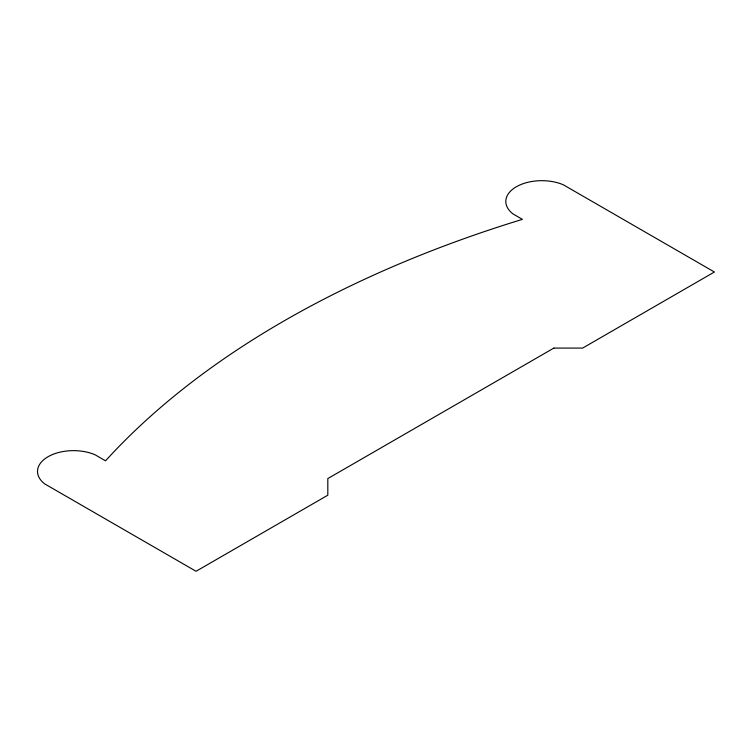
<?xml version="1.0" encoding="UTF-8"?>
<svg xmlns="http://www.w3.org/2000/svg" width="752" height="752" viewBox="0 0 752 752"><rect width="100%" height="100%" fill="white"/><g stroke="black" fill="none" stroke-linecap="round" stroke-linejoin="round"><path stroke-width="1.13" d="M553.848 348.082L327.816 478.573L327.816 495.201L196.056 571.276L44.706 483.893A35.993 20.783 0 0 1 48.053 456.727A35.993 20.783 0 0 1 95.1 454.8L105.534 460.816A998.806 576.662 0 0 1 522.414 219.358L513.005 213.925A35.993 20.783 0 0 1 516.351 186.759A35.993 20.783 0 0 1 563.398 184.832L714.4 272.008L582.64 348.082L553.848 348.082"/></g></svg>
